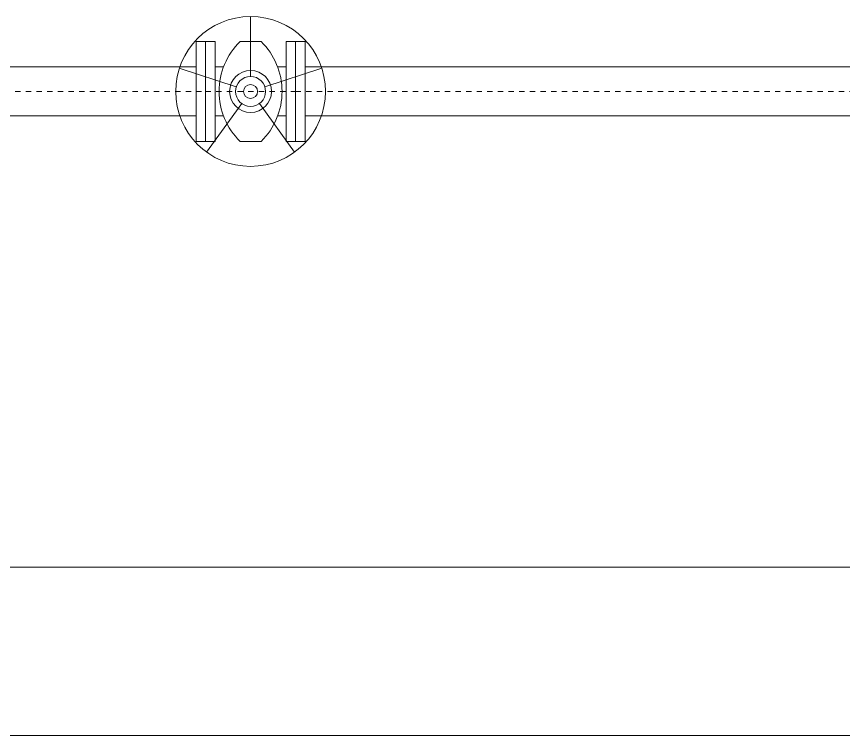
# Model space of a CAD drawing. Header units: millimetres. Extents: x 100 to 940, y 100 to 694.
# Drawn here: x 534.7 to 550.22, y 543.83 to 557.33 of the extents above; entities that cross this region are included whole.
import ezdxf

# ---------------------------------------------------------------- set-up
doc = ezdxf.new("R2010")
doc.units = ezdxf.units.MM
doc.linetypes.add('SGC_DASHDOT', pattern=[1, 0.5, -0.25, 0, -0.25])
for name, color, linetype, lineweight in [('PAREDE', 7, 'Continuous', 9), ('SGC-EIXOS', 9, 'SGC_DASHDOT', 9), ('SGC-Tubos (Desenho Bifilar)', 6, 'Continuous', 9), ('SGC-Valvulas (Acionamento)', 2, 'Continuous', 9), ('SGC-Valvulas (Linhas Externas)', 3, 'Continuous', 9)]:
    doc.layers.add(name, color=color, linetype=linetype, lineweight=lineweight)

# ---------------------------------------------------------------- blocks, each defined once
blk = doc.blocks.new('BB-1-CA06-N10-D80-S0-L1000')
at = {"layer": 'SGC-EIXOS'}
blk.add_line((500, 0), (-500, 0), dxfattribs=at)
at = {"layer": 'SGC-Tubos (Desenho Bifilar)'}
for p, q in [((481, 49), (-481, 49)), ((481, -49), (-481, -49))]:
    blk.add_line(p, q, dxfattribs=at)
for points in [[(-500, -100), (-500, 100), (-481, 100), (-481, -100)], [(500, -100), (500, 100), (481, 100), (481, -100)]]:
    blk.add_lwpolyline(points, close=True, dxfattribs=at)
blk = doc.blocks.new('BB-1-CA06-N10-D80-S0-L1250')
at = {"layer": 'SGC-EIXOS'}
blk.add_line((625, 0), (-625, 0), dxfattribs=at)
at = {"layer": 'SGC-Tubos (Desenho Bifilar)'}
for p, q in [((606, 49), (-606, 49)), ((606, -49), (-606, -49))]:
    blk.add_line(p, q, dxfattribs=at)
for points in [[(-625, -100), (-625, 100), (-606, 100), (-606, -100)], [(625, -100), (625, 100), (606, 100), (606, -100)]]:
    blk.add_lwpolyline(points, close=True, dxfattribs=at)
blk = doc.blocks.new('BB-2-EH01-N10-D80-S0', base_point=(-221933.8, 255965.3))
at = {"layer": 'SGC-EIXOS'}
blk.add_line((-222023.8, 255965.3), (-221843.8, 255965.3), dxfattribs=at)
at = {"layer": 'SGC-Valvulas (Acionamento)'}
for p, q in [((-221933.8, 255995.3), (-221933.8, 256115.3)), ((-221962.4, 255974.6), (-222076.5, 256011.7)), ((-221905.3, 255974.6), (-221791.2, 256011.7)), ((-221951.5, 255941), (-222022, 255843.9)), ((-221916.2, 255941), (-221845.7, 255843.9))]:
    blk.add_line(p, q, dxfattribs=at)
for radius in [150, 30]:
    blk.add_circle((-221933.8, 255965.3), radius, dxfattribs=at)
at = {"layer": 'SGC-Valvulas (Linhas Externas)'}
for p, q in [((-222004.8, 256014.3), (-221988, 256014.3)), ((-221862.8, 256014.3), (-221879.7, 256014.3)), ((-222004.8, 255916.3), (-221988, 255916.3)), ((-221862.8, 255916.3), (-221879.7, 255916.3))]:
    blk.add_line(p, q, dxfattribs=at)
for points in [[(-222023.8, 255865.3), (-222023.8, 256065.3), (-222004.8, 256065.3), (-222004.8, 255865.3)], [(-221843.8, 255865.3), (-221843.8, 256065.3), (-221862.8, 256065.3), (-221862.8, 255865.3)]]:
    blk.add_lwpolyline(points, close=True, dxfattribs=at)
blk.add_lwpolyline([(-221912.8, 255865.3, 0.42), (-221912.8, 256065.3), (-221954.8, 256065.3, 0.42), (-221954.8, 255865.3), (-221912.8, 255865.3)], format="xyb", close=True, dxfattribs=at)
for radius in [42, 14]:
    blk.add_circle((-221933.8, 255965.3), radius, dxfattribs=at)

msp = doc.modelspace()

# ---------------------------------------------------------------- linework, layer by layer
at = {"layer": 'PAREDE'}
for p, q in [((609.361, 546.99), (533.019, 546.99)), ((512.799, 543.834), (594.361, 543.834))]:
    msp.add_line(p, q, dxfattribs=at)

# ---------------------------------------------------------------- block references
at = {"layer": 'SGC-Tubos (Desenho Bifilar)', "xscale": 0.009375000000000001, "yscale": 0.009375000000000001, "zscale": 0.009375000000000001, "rotation": 180}
for name, p in [('BB-1-CA06-N10-D80-S0-L1000', (533.564, 555.921)), ('BB-1-CA06-N10-D80-S0-L1250', (545.798, 555.921))]:
    msp.add_blockref(name, p, dxfattribs=at)
at = {"layer": 'SGC-Valvulas (Linhas Externas)', "xscale": 0.009375000000000001, "yscale": 0.009375000000000001, "zscale": 0.009375000000000001}
msp.add_blockref('BB-2-EH01-N10-D80-S0', (539.095, 555.921), dxfattribs=at)

doc.saveas('drawing.dxf')
